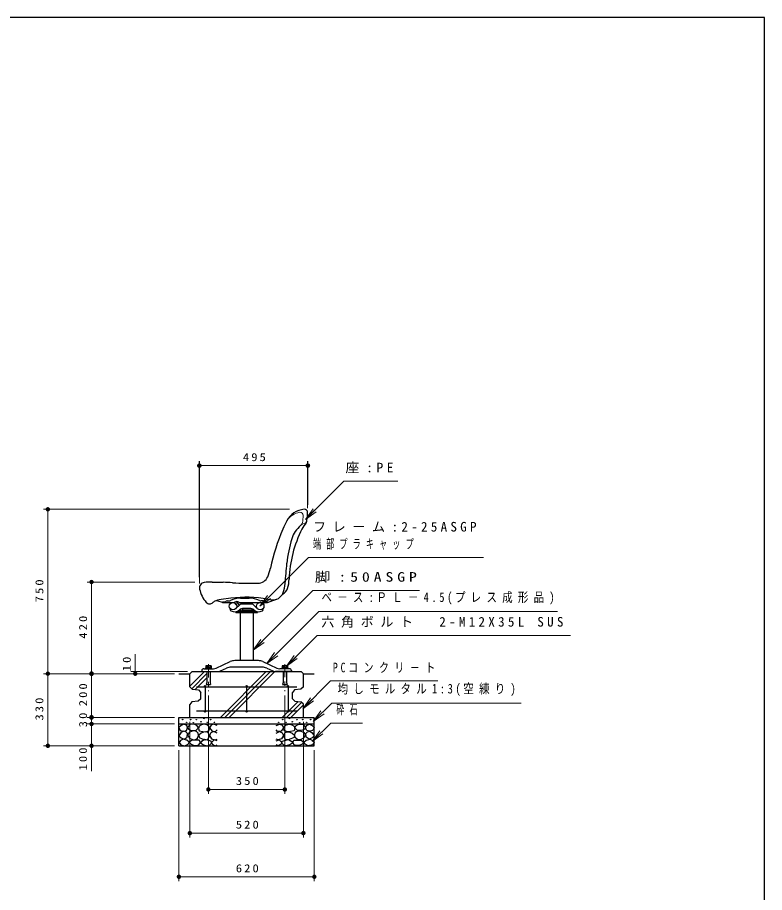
# Model space of a CAD drawing. Units: millimetres on the paper, scale 1:20. Extents: x -365 to 12, y -47 to 257.
# Drawn here: x -171 to 0, y 56.6 to 257 of the extents above; entities that cross this region are included whole.
import ezdxf

# ---------------------------------------------------------------- set-up
doc = ezdxf.new("R2010")
doc.units = ezdxf.units.MM
doc.linetypes.add('USER2', pattern=[6, 3, -1, 1, -1])
doc.layers.add('LY_1', color=3, linetype='Continuous', lineweight=25)
doc.layers.add('LY_2', color=7, linetype='Continuous', lineweight=13)
doc.styles.add('ＭＳ ゴシック', font='')
doc.styles.get('ＭＳ ゴシック').set_extended_font_data('MS Gothic')

# ---------------------------------------------------------------- blocks, each defined once
blk = doc.blocks.new('filled_dot')
at = {"color": 0, "linetype": 'Continuous', "lineweight": -2, "const_width": 1.25}
blk.add_lwpolyline([(-0.625, 0, 1), (0.625, 0, 1)], format="xyb", close=True, dxfattribs=at)

msp = doc.modelspace()

# ---------------------------------------------------------------- linework, layer by layer
at = {"layer": 'LY_1', "color": 7, "lineweight": 13}
for p, q in [((-129.398, 128.828), (-129.398, 155.381)), ((-129.398, 154.381), (-104.498, 154.381)), ((-129.336, 127.371), (-129.336, 155.381)), ((-129.336, 154.381), (-104.573, 154.381)), ((-104.573, 144.631), (-104.573, 155.381)), ((-104.498, 145.381), (-104.498, 155.381)), ((-108.746, 144.381), (-165.048, 144.381)), ((-164.048, 106.731), (-164.048, 144.381)), ((-105.1, 142.041), (-103.333, 144.516)), ((-105.681, 141.691), (-105.599, 143.012)), ((-105.1, 142.041), (-102.979, 144.163)), ((-102.625, 143.809), (-105.1, 142.041)), ((-130.398, 127.731), (-155.048, 127.731)), ((-154.048, 106.731), (-154.048, 127.731)), ((-115.534, 122.182), (-113.766, 124.657)), ((-115.534, 122.182), (-113.413, 124.304)), ((-113.059, 123.95), (-115.534, 122.182)), ((-117.036, 112.1), (-115.268, 114.575)), ((-117.036, 112.1), (-114.914, 114.221)), ((-114.561, 113.868), (-117.036, 112.1)), ((-144.048, 106.731), (-144.048, 111.197)), ((-113.904, 109.086), (-112.136, 111.561)), ((-113.904, 109.086), (-111.783, 111.207)), ((-111.429, 110.854), (-113.904, 109.086)), ((-109.437, 108.424), (-107.669, 110.899)), ((-109.437, 108.424), (-107.315, 110.546)), ((-106.962, 110.192), (-109.437, 108.424)), ((-135.048, 106.731), (-165.048, 106.731)), ((-164.048, 90.231), (-164.048, 106.731)), ((-154.048, 96.731), (-154.048, 106.731)), ((-132.048, 107.231), (-145.048, 107.231)), ((-131.548, 103.863), (-128.18, 107.231)), ((-131.119, 103.302), (-127.673, 106.748)), ((-124.538, 96.731), (-114.038, 107.231)), ((-123.548, 96.731), (-113.048, 107.231)), ((-122.558, 96.731), (-112.058, 107.231)), ((-130.323, 103.108), (-127.673, 105.758)), ((-127.298, 101.769), (-127.298, 79.231)), ((-110.396, 96.731), (-106.773, 100.353)), ((-109.798, 101.769), (-109.798, 79.231)), ((-105.711, 98.723), (-103.944, 101.198)), ((-105.711, 98.723), (-103.59, 100.844)), ((-103.236, 100.491), (-105.711, 98.723)), ((-109.406, 96.731), (-105.977, 100.16)), ((-108.416, 96.731), (-105.548, 99.599)), ((-103.305, 95.774), (-101.538, 98.249)), ((-135.048, 96.731), (-155.048, 96.731)), ((-154.048, 95.231), (-154.048, 96.731)), ((-103.305, 95.774), (-101.184, 97.895)), ((-100.831, 97.542), (-103.305, 95.774)), ((-135.048, 95.231), (-155.048, 95.231)), ((-154.048, 84.447), (-154.048, 95.231)), ((-131.548, 95.731), (-131.548, 69.231)), ((-105.548, 95.731), (-105.548, 69.231)), ((-103.538, 91.195), (-101.77, 93.67)), ((-103.538, 91.195), (-101.417, 93.316)), ((-101.063, 92.963), (-103.538, 91.195)), ((-135.048, 90.231), (-165.048, 90.231)), ((-134.048, 89.231), (-134.048, 59.231)), ((-103.048, 89.231), (-103.048, 59.231)), ((-109.798, 80.231), (-127.298, 80.231)), ((-105.548, 70.231), (-131.548, 70.231)), ((-103.048, 60.231), (-134.048, 60.231))]:
    msp.add_line(p, q, dxfattribs=at)
at = {"layer": 'LY_1'}
for p, q in [((-126.461, 127.728), (-123.909, 127.665)), ((-124.048, 123.039), (-125.087, 123.373)), ((-122.145, 124.014), (-124.406, 123.723)), ((-124.048, 123.199), (-124.048, 123.039)), ((-124.048, 123.199), (-123.378, 123.199)), ((-124.048, 123.039), (-121.431, 123.039)), ((-123.378, 123.199), (-123.378, 123.039)), ((-122.986, 123.389), (-122.568, 123.389)), ((-120.532, 122.128), (-121.297, 123.078)), ((-121.072, 121.588), (-120.127, 122.533)), ((-120.212, 122.448), (-120.848, 123.238)), ((-120.166, 123.039), (-113.798, 123.039)), ((-119.913, 124.039), (-117.933, 124.039)), ((-117.322, 122.679), (-119.774, 122.679)), ((-118.798, 122.679), (-118.798, 123.039)), ((-118.298, 122.679), (-118.298, 123.039)), ((-116.024, 121.588), (-116.969, 122.533)), ((-114.86, 123.389), (-115.278, 123.389)), ((-114.468, 123.199), (-113.798, 123.199)), ((-114.468, 123.199), (-114.468, 123.039)), ((-113.798, 123.199), (-113.798, 123.039)), ((-113.795, 123.039), (-111.685, 123.786)), ((-113.736, 123.819), (-112.952, 123.681)), ((-122.298, 121.396), (-122.199, 121.522)), ((-122.298, 121.396), (-122.274, 121.298)), ((-121.048, 120.951), (-121.048, 120.739)), ((-121.048, 120.739), (-116.048, 120.739)), ((-120.709, 121.039), (-119.656, 121.039)), ((-120.194, 121.339), (-119.898, 121.339)), ((-120.061, 120.739), (-120.061, 109.731)), ((-119.653, 121.036), (-120.004, 121.472)), ((-119.653, 121.036), (-119.303, 121.318)), ((-119.649, 121.039), (-116.387, 121.039)), ((-119.303, 121.318), (-119.565, 121.644)), ((-119.32, 121.339), (-116.902, 121.339)), ((-117.853, 121.679), (-119.243, 121.679)), ((-117.036, 120.739), (-117.036, 109.731)), ((-116.048, 120.951), (-116.048, 120.739)), ((-114.798, 121.396), (-114.897, 121.522)), ((-114.798, 121.396), (-114.823, 121.298)), ((-127.904, 108.546), (-127.904, 108.096)), ((-126.692, 108.546), (-127.904, 108.546)), ((-127.601, 108.546), (-127.601, 108.096)), ((-126.995, 108.546), (-126.995, 108.096)), ((-126.692, 108.546), (-126.692, 108.096)), ((-125.498, 108.019), (-122.297, 109.5)), ((-114.987, 108.231), (-122.109, 108.231)), ((-115.848, 109.731), (-121.248, 109.731)), ((-114.799, 109.5), (-111.598, 108.019)), ((-110.404, 108.546), (-110.404, 108.096)), ((-109.192, 108.546), (-110.404, 108.546)), ((-110.101, 108.546), (-110.101, 108.096)), ((-109.495, 108.546), (-109.495, 108.096)), ((-109.192, 108.546), (-109.192, 108.096)), ((-134.048, 106.731), (-131.548, 106.731)), ((-131.548, 106.731), (-131.048, 107.231)), ((-131.548, 103.731), (-131.548, 106.731)), ((-131.048, 107.231), (-106.048, 107.231)), ((-128.798, 107.431), (-128.798, 107.231)), ((-128.798, 107.231), (-125.151, 107.231)), ((-128.348, 107.881), (-126.128, 107.881)), ((-128.019, 107.91), (-127.977, 107.951)), ((-127.948, 108.096), (-127.948, 107.981)), ((-126.648, 108.096), (-127.948, 108.096)), ((-127.907, 107.981), (-126.689, 107.981)), ((-127.673, 107.231), (-127.673, 104.732)), ((-126.923, 107.231), (-126.923, 104.729)), ((-126.648, 108.096), (-126.648, 107.981)), ((-126.619, 107.951), (-126.577, 107.91)), ((-124.522, 107.369), (-123.158, 108)), ((-113.938, 108), (-112.574, 107.369)), ((-108.298, 107.231), (-111.945, 107.231)), ((-108.748, 107.881), (-110.968, 107.881)), ((-110.477, 107.951), (-110.519, 107.91)), ((-110.448, 108.096), (-110.448, 107.981)), ((-109.148, 108.096), (-110.448, 108.096)), ((-109.189, 107.981), (-110.407, 107.981)), ((-110.173, 107.231), (-110.173, 104.732)), ((-109.423, 107.231), (-109.423, 104.729)), ((-109.148, 108.096), (-109.148, 107.981)), ((-109.077, 107.91), (-109.119, 107.951)), ((-108.298, 107.431), (-108.298, 107.231)), ((-105.548, 106.731), (-106.048, 107.231)), ((-105.548, 106.731), (-103.048, 106.731)), ((-105.548, 103.731), (-105.548, 106.731)), ((-127.673, 104.731), (-127.798, 104.231)), ((-127.798, 104.231), (-126.798, 104.231)), ((-126.923, 104.73), (-126.798, 104.23)), ((-110.173, 104.731), (-110.298, 104.231)), ((-110.298, 104.231), (-109.298, 104.231)), ((-109.423, 104.73), (-109.298, 104.23)), ((-131.548, 103.731), (-130.992, 103.175)), ((-130.992, 103.175), (-129.545, 103.03)), ((-130.048, 103.731), (-107.048, 103.731)), ((-129.546, 103.03), (-129.048, 102.422)), ((-129.048, 100.981), (-129.048, 102.422)), ((-128.048, 103.731), (-128.048, 98.231)), ((-118.548, 103.731), (-118.548, 98.231)), ((-109.048, 103.731), (-109.048, 98.231)), ((-107.55, 103.03), (-108.048, 102.422)), ((-108.048, 100.981), (-108.048, 102.422)), ((-106.103, 103.175), (-107.55, 103.03)), ((-105.548, 103.731), (-106.104, 103.175)), ((-131.05, 100.28), (-131.548, 99.672)), ((-129.603, 100.425), (-131.05, 100.28)), ((-129.048, 100.981), (-129.603, 100.425)), ((-108.048, 100.981), (-107.492, 100.425)), ((-107.492, 100.425), (-106.103, 100.286)), ((-105.548, 99.731), (-106.103, 100.286)), ((-131.548, 96.731), (-131.548, 99.672)), ((-130.048, 98.231), (-107.048, 98.231)), ((-105.548, 96.731), (-105.548, 99.731)), ((-134.048, 90.231), (-134.048, 96.731)), ((-134.048, 96.731), (-103.048, 96.731)), ((-103.048, 90.231), (-103.048, 96.731)), ((-134.048, 95.231), (-103.048, 95.231)), ((-134.048, 90.231), (-103.048, 90.231))]:
    msp.add_line(p, q, dxfattribs=at)
at = {"layer": 'LY_1', "color": 7, "linetype": 'USER2', "lineweight": 13}
for p, q in [((-127.298, 108.886), (-127.298, 102.769)), ((-109.798, 108.955), (-109.798, 102.769))]:
    msp.add_line(p, q, dxfattribs=at)
at = {"layer": 'LY_1', "color": 7, "lineweight": 13}
for points in [[(-105.1, 142.041), (-96.317, 150.825), (-83.916, 150.825)], [(-115.534, 122.182), (-104.378, 133.339), (-64.358, 133.339)], [(-117.036, 112.1), (-103.358, 125.777), (-78.935, 125.777)], [(-113.904, 109.086), (-102.02, 120.97), (-47.419, 120.97)], [(-109.437, 108.424), (-102.366, 115.495), (-44.443, 115.495)], [(-105.711, 98.723), (-99.347, 105.087), (-74.804, 105.087)], [(-103.305, 95.774), (-99.063, 100.017), (-55.718, 100.017)], [(-103.538, 91.195), (-99.296, 95.438), (-92.028, 95.438)]]:
    msp.add_lwpolyline(points, dxfattribs=at)
at = {"layer": 'LY_1'}
for points in [[(-132.925, 95.201), (-133.559, 94.9), (-134.034, 94.424), (-133.733, 93.727), (-133.005, 93.585), (-132.308, 93.743), (-132.054, 94.329), (-132.244, 94.836)], [(-130.954, 95.205), (-131.481, 95.07), (-132.062, 94.435), (-131.833, 94.016), (-131.375, 93.779), (-130.86, 93.705), (-130.116, 93.773), (-129.549, 94.313), (-129.833, 94.813), (-130.366, 95.124)], [(-128.363, 95.216), (-128.9, 94.992), (-129.446, 94.723), (-129.563, 94.222), (-129.428, 93.658), (-128.605, 93.497), (-127.88, 93.452), (-127.155, 93.712), (-127.003, 94.321), (-127.236, 94.831), (-127.638, 95.054)], [(-108.733, 95.216), (-108.196, 94.992), (-107.65, 94.723), (-107.533, 94.222), (-107.668, 93.658), (-108.491, 93.497), (-109.216, 93.452), (-109.941, 93.712), (-110.093, 94.321), (-109.86, 94.831), (-109.458, 95.054)], [(-106.142, 95.205), (-105.615, 95.07), (-105.034, 94.435), (-105.263, 94.016), (-105.721, 93.779), (-106.236, 93.705), (-106.98, 93.773), (-107.547, 94.313), (-107.264, 94.813), (-106.73, 95.124)], [(-104.171, 95.201), (-103.537, 94.9), (-103.062, 94.424), (-103.363, 93.727), (-104.091, 93.585), (-104.788, 93.743), (-105.042, 94.329), (-104.852, 94.836)], [(-133.052, 93.553), (-133.591, 93.205), (-134.034, 92.523), (-133.527, 92.064), (-132.862, 91.747), (-132.165, 92.191), (-132.086, 93.03), (-132.494, 93.393)], [(-131.589, 91.989), (-130.968, 91.644), (-130.292, 91.597), (-129.779, 91.958), (-129.535, 92.556), (-129.647, 93.094), (-129.995, 93.502), (-130.461, 93.667), (-130.995, 93.61), (-131.685, 93.242), (-131.981, 92.664)], [(-128.413, 93.385), (-128.968, 93.087), (-129.495, 92.669), (-129.441, 92.114), (-128.697, 91.844), (-128.062, 91.628), (-127.413, 91.655), (-127.008, 92.52), (-127.359, 93.277), (-127.863, 93.441)], [(-108.683, 93.385), (-108.128, 93.087), (-107.601, 92.669), (-107.655, 92.114), (-108.399, 91.844), (-109.034, 91.628), (-109.683, 91.655), (-110.088, 92.52), (-109.737, 93.277), (-109.233, 93.441)], [(-105.507, 91.989), (-106.128, 91.644), (-106.804, 91.597), (-107.317, 91.958), (-107.561, 92.556), (-107.449, 93.094), (-107.101, 93.502), (-106.635, 93.667), (-106.101, 93.61), (-105.411, 93.242), (-105.115, 92.664)], [(-104.044, 93.553), (-103.505, 93.205), (-103.062, 92.523), (-103.569, 92.064), (-104.234, 91.747), (-104.931, 92.191), (-105.01, 93.03), (-104.602, 93.393)], [(-133.093, 91.756), (-133.662, 91.437), (-134, 91.015), (-133.596, 90.449), (-132.654, 90.246), (-131.938, 90.565), (-131.665, 91.07), (-132.204, 91.525)], [(-130.238, 91.549), (-131.022, 91.509), (-131.684, 91.036), (-131.252, 90.576), (-130.562, 90.265), (-129.997, 90.257), (-129.454, 90.482), (-129.116, 91.009), (-129.373, 91.495)], [(-128.123, 91.641), (-128.893, 91.222), (-129.136, 90.925), (-128.447, 90.438), (-127.501, 90.249), (-126.971, 90.433), (-126.623, 90.857), (-126.65, 91.276), (-127.514, 91.506)], [(-108.973, 91.641), (-108.203, 91.222), (-107.96, 90.925), (-108.649, 90.438), (-109.595, 90.249), (-110.125, 90.433), (-110.474, 90.857), (-110.447, 91.276), (-109.582, 91.506)], [(-106.858, 91.549), (-106.074, 91.509), (-105.412, 91.036), (-105.844, 90.576), (-106.534, 90.265), (-107.099, 90.257), (-107.642, 90.482), (-107.98, 91.009), (-107.723, 91.495)], [(-104.003, 91.756), (-103.434, 91.437), (-103.096, 91.015), (-103.5, 90.449), (-104.442, 90.246), (-105.158, 90.565), (-105.431, 91.07), (-104.892, 91.525)]]:
    msp.add_lwpolyline(points, close=True, dxfattribs=at)
for points in [[(-125.298, 94.896), (-126.153, 95.212), (-126.692, 94.943), (-127.009, 94.341), (-126.423, 93.581), (-125.646, 93.517), (-125.298, 93.913)], [(-111.798, 94.896), (-110.943, 95.212), (-110.404, 94.943), (-110.087, 94.341), (-110.673, 93.581), (-111.45, 93.517), (-111.798, 93.913)], [(-125.314, 93.089), (-126.074, 93.486), (-126.708, 93.232), (-127.009, 92.583), (-126.565, 91.806), (-125.805, 91.569), (-125.314, 91.775)], [(-111.782, 93.089), (-111.022, 93.486), (-110.388, 93.232), (-110.087, 92.583), (-110.531, 91.806), (-111.291, 91.569), (-111.782, 91.775)], [(-125.298, 91.363), (-125.963, 91.569), (-126.613, 91.014), (-126.439, 90.618), (-125.71, 90.254), (-125.298, 90.412)], [(-111.798, 91.363), (-111.133, 91.569), (-110.483, 91.014), (-110.658, 90.618), (-111.386, 90.254), (-111.798, 90.412)]]:
    msp.add_lwpolyline(points, dxfattribs=at)
for centre, radius in [((-121.673, 122.189), 0.85), ((-115.423, 122.189), 0.85), ((-128.048, 103.881), 0.15), ((-118.548, 103.881), 0.15), ((-109.048, 103.881), 0.15), ((-128.048, 98.081), 0.15), ((-118.548, 98.081), 0.15), ((-109.048, 98.081), 0.15), ((-133.199, 96.244), 0.05), ((-131.387, 96.244), 0.05), ((-130.052, 96.197), 0.05), ((-128.336, 96.483), 0.05), ((-126.81, 96.244), 0.05), ((-110.286, 96.244), 0.05), ((-108.76, 96.483), 0.05), ((-107.044, 96.197), 0.05), ((-105.709, 96.244), 0.05), ((-103.897, 96.244), 0.05), ((-132.293, 95.625), 0.05), ((-130.72, 95.529), 0.05), ((-129.003, 95.72), 0.05), ((-127.573, 95.625), 0.05), ((-125.905, 95.625), 0.05), ((-111.191, 95.625), 0.05), ((-109.523, 95.625), 0.05), ((-108.093, 95.72), 0.05), ((-106.376, 95.529), 0.05), ((-104.803, 95.625), 0.05)]:
    msp.add_circle(centre, radius, dxfattribs=at)
for centre, radius, start, end in [((-104.947, 139.397), 5, 95.07941, 152.20504), ((-105.323, 143.631), 0.75, 358.99399, 95.46743), ((-116.825, 143.832), 12.253, 350.55205, 358.99403), ((-87.254, 130.071), 25, 152.20504, 156.93794), ((-101.92, 135.653), 6.594, 130.57289, 162.31924), ((-100.56, 137.281), 5.917, 136.93662, 154.19776), ((-106.163, 141.965), 1.432, 333.29707, 354.24302), ((-65.771, 120.924), 48.35, 156.93794, 168.1019), ((-80.863, 127.296), 28, 153.3465, 177.75664), ((-84.383, 130.063), 25, 162.31924, 175.5273), ((-128.678, 134.805), 16.079, 338.46682, 345.91957), ((-536.225, 169.428), 428.554, 354.37099, 354.9913), ((-115.991, 129.951), 2.5, 270.52613, 335.22105), ((-115.182, 128.285), 6.342, 341.29588, 0.96727), ((-128.086, 126.371), 1.25, 99.07812, 191.06022), ((-126.706, 117.737), 9.993, 88.59188, 99.07812), ((-125, 83.28), 44.399, 85.82404, 88.59236), ((-116.915, 230.619), 103.173, 267.30469, 270.52613), ((-111.462, 127.132), 2.451, 298.01183, 338.93838), ((-117.224, 127.831), 7.5, 340.26501, 356.64653), ((-123.051, 127.355), 6.38, 191.06022, 222.12524), ((-118.58, 96.313), 27.929, 80.01208, 97.3334), ((-112.518, 126.143), 2.5, 260.01219, 340.26501), ((-127.001, 123.783), 1.054, 222.12524, 312.40049), ((-124.325, 120.852), 2.915, 124.85276, 132.40049), ((-123.764, 118.734), 5.03, 97.33342, 116.28091), ((-125.39, 122.421), 1, 72.189, 113.80615), ((-122.986, 122.889), 0.5, 90.00002, 141.68409), ((-122.568, 124.139), 0.75, 269.99998, 297.50704), ((-119.913, 119.039), 5, 90.00002, 117.50674), ((-121.431, 123.289), 0.25, 270.00002, 305.09644), ((-120.798, 122.389), 0.85, 54.90283, 125.09888), ((-120.166, 123.289), 0.25, 234.90356, 269.99998), ((-119.774, 122.179), 0.5, 90.00002, 135.00003), ((-117.933, 119.039), 5, 62.493, 90.00002), ((-117.322, 122.179), 0.5, 44.99995, 90.00002), ((-115.278, 124.139), 0.75, 242.493, 269.99998), ((-114.86, 122.889), 0.5, 38.31588, 90.00002), ((-122.031, 121.359), 0.25, 194.03618, 241.68465), ((-121.32, 122.679), 1.75, 241.68463, 309.71514), ((-119.243, 120.179), 1.5, 90.00002, 129.71514), ((-117.853, 120.179), 1.5, 50.28485, 90.00002), ((-115.777, 122.679), 1.75, 230.28487, 298.31532), ((-115.065, 121.359), 0.25, 298.31531, 345.96377), ((-122.109, 105.731), 2.5, 89.99998, 114.8206), ((-121.248, 107.231), 2.5, 89.99998, 114.8206), ((-115.848, 107.231), 2.5, 65.17946, 89.99998), ((-114.987, 105.731), 2.5, 65.17946, 89.99998), ((-128.348, 107.431), 0.45, 89.99998, 179.99996), ((-128.089, 107.981), 0.1, 270.00002, 315.00046), ((-127.907, 107.881), 0.1, 89.99998, 135.00001), ((-126.689, 107.881), 0.1, 45, 89.99998), ((-126.507, 107.981), 0.1, 224.99999, 270.00002), ((-126.128, 109.381), 1.5, 270.00002, 294.82059), ((-125.151, 108.731), 1.5, 270.00002, 294.82057), ((-111.945, 108.731), 1.5, 245.17947, 270.00002), ((-110.968, 109.381), 1.5, 245.1794, 270.00002), ((-110.589, 107.981), 0.1, 269.99996, 315), ((-110.407, 107.881), 0.1, 89.99998, 134.99996), ((-109.189, 107.881), 0.1, 44.99995, 89.99998), ((-109.007, 107.981), 0.1, 224.99952, 269.99996), ((-108.748, 107.431), 0.45, 0, 89.99998)]:
    msp.add_arc(centre, radius, start, end, dxfattribs=at)
at = {"layer": 'LY_1', "color": 7, "lineweight": 13}
for centre, radius, start, end in [((-105.729, 139.418), 4.321, 98.13519, 146.21583), ((-106.248, 143.052), 0.65, 356.45287, 98.13519), ((-107.124, 141.78), 1.446, 309.28403, 356.45601), ((-103.551, 136.978), 4.543, 107.05522, 125.72087)]:
    msp.add_arc(centre, radius, start, end, dxfattribs=at)
at = {"layer": 'LY_2', "color": 20, "lineweight": 25}
for p, q in [((0, 257), (-365, 257)), ((0, 0), (0, 257))]:
    msp.add_line(p, q, dxfattribs=at)

# ---------------------------------------------------------------- block references
at = {"layer": 'LY_1', "color": 7, "lineweight": 13, "xscale": 0.4, "yscale": 0.4}
for p in [(-129.398, 154.381), (-129.336, 154.381), (-127.298, 80.231), (-131.548, 70.231), (-134.048, 60.231)]:
    msp.add_blockref('filled_dot', p, dxfattribs=at)
at = {"layer": 'LY_1', "color": 7, "lineweight": 13}
for p, xscale, yscale, rotation in [((-104.573, 154.381), 0.4, 0.4, 180), ((-104.498, 154.381), 0.4, 0.4, 180), ((-164.048, 144.381), 0.4, 0.4, 270), ((-154.048, 127.731), 0.4, 0.4, 270), ((-164.048, 106.731), 0.4, 0.4, 270), ((-164.048, 106.731), 0.4, 0.4, 90), ((-154.048, 106.731), 0.431, 0.431, 270), ((-154.048, 106.731), 0.4, 0.4, 90), ((-144.048, 106.731), 0.4, 0.4, 90), ((-154.048, 96.731), 0.431, 0.431, 270), ((-154.048, 95.231), 0.4, 0.4, 270), ((-164.048, 90.231), 0.4, 0.4, 90), ((-154.048, 90.231), 0.4, 0.4, 90), ((-109.798, 80.231), 0.4, 0.4, 180), ((-105.548, 70.231), 0.4, 0.4, 180), ((-103.048, 60.231), 0.4, 0.4, 180)]:
    msp.add_blockref('filled_dot', p, dxfattribs=dict(at, xscale=xscale, yscale=yscale, rotation=rotation))

# ---------------------------------------------------------------- texts
at = {"layer": 'LY_1', "color": 7, "style": 'ＭＳ ゴシック'}
for s, insert, char_height, attachment_point in [('\\T1.33;\\W1.15;495', (-116.538, 155.381), 1.833, 8), ('\\T1.33;\\W1.15;495', (-116.532, 155.381), 1.833, 8), ('\\T1.5;\\W1.05;座:PE', (-95.916, 153.825), 2.199, 4), ('\\T1.5;フレーム:2-25ASGP', (-103.358, 140.339), 2.199, 4), ('\\T1.64;\\W0.6;端部プラキャップ', (-103.358, 136.339), 2.199, 4), ('\\T1.5;\\W1.2;脚:50ASGP', (-102.935, 128.777), 2.199, 4), ('\\T1.5;\\W0.8;ベ－ス:ＰＬ－4.5(プレス成形品)', (-101.419, 123.97), 2.199, 4), ('\\T1.5;六角ボルト\u30002-M12X35L\\~SUS', (-101.443, 118.495), 2.199, 4), ('\\T1.57;\\W0.75;PCコンクリ－ト', (-98.804, 108.087), 2.199, 4), ('\\T1.5;\\W0.8;均しモルタル1:3(空練り)', (-97.718, 103.017), 2.199, 4), ('\\T1.64;\\W0.6;砕石', (-98.028, 98.438), 2.199, 4), ('\\T1.33;\\W1.15;350', (-118.156, 81.231), 1.833, 8), ('\\T1.33;\\W1.15;520', (-118.156, 71.231), 1.833, 8), ('\\T1.33;\\W1.15;620', (-118.156, 61.231), 1.833, 8)]:
    msp.add_mtext(s, dxfattribs=dict(at, insert=insert, char_height=char_height, attachment_point=attachment_point))
at = {"layer": 'LY_1', "color": 7, "char_height": 1.833, "attachment_point": 8, "rotation": 90, "style": 'ＭＳ ゴシック'}
for s, insert in [('\\T1.33;\\W1.15;750', (-165.048, 125.948)), ('\\T1.33;\\W1.15;420', (-155.048, 117.623)), ('\\T1.34;\\W1.15;10', (-145.048, 109.197)), ('\\T1.33;\\W1.15;200', (-155.048, 102.147)), ('\\T1.33;\\W1.15;330', (-165.048, 98.873)), ('\\T1.34;\\W1.15;30', (-155.048, 96.385)), ('\\T1.33;\\W1.15;100', (-155.048, 87.447))]:
    msp.add_mtext(s, dxfattribs=dict(at, insert=insert))

doc.saveas('drawing.dxf')
